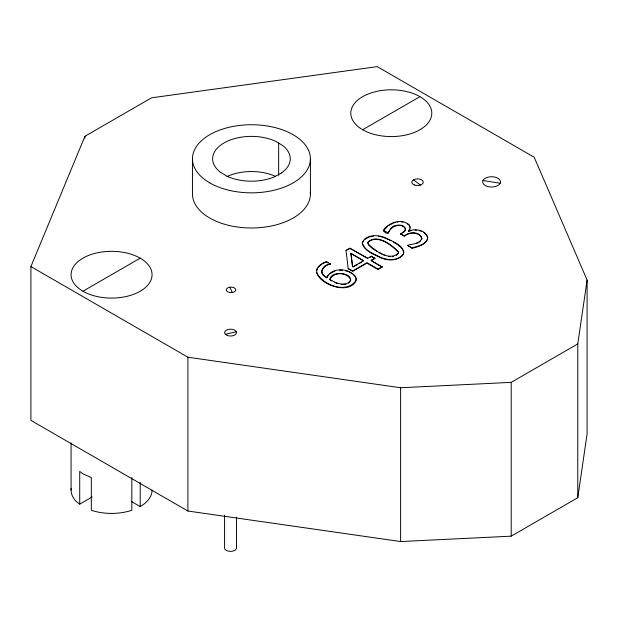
<?xml version="1.0" encoding="UTF-8"?>
<svg xmlns="http://www.w3.org/2000/svg" width="618" height="618" viewBox="0 0 618 618"><rect width="100%" height="100%" fill="white"/><g stroke="black" fill="none" stroke-linecap="round" stroke-linejoin="round"><path stroke-width="0.93" d="M577.776 497.722L577.776 343.909L587.1 280.085L534.222 157.266L377.219 66.628L151.534 97.822L84.936 136.277L30.9 266.574L30.9 420.379L187.895 511.024L400.618 541.553L511.179 536.169L577.776 497.722L587.1 433.89L587.1 280.085M427.733 237.721C426.93 244.952 417.683 246.559 412.028 248.32L407.471 245.307C412.191 243.956 420.17 243.901 421.878 238.162C419.29 231.093 409.247 231.65 404.272 235.875L400.68 233.805L404.272 236.261C409.247 232.036 419.29 231.48 421.878 238.54L421.7 239.591M316.385 270.692L317.258 268.297M411.603 230.576L408.459 231.271L409.819 229.44L410.105 226.991L409.247 224.983C401.538 217.899 388.66 222.41 383.376 230.375L383.376 230.761C390.491 238.432 388.104 226.064 395.52 225.632C398.865 224.241 405.725 225.091 405.47 229.834L404.411 231.642L400.68 234.191M388.197 233.241C389.927 226.358 401.499 221.97 405.501 228.923M350.738 280.348C345.817 287.393 335.559 283.26 329.819 279.336C331.603 268.845 357.915 273.882 348.444 283.26M325.315 276.849L326.752 277.559C331.711 267.293 347.864 267.81 354.817 275.728A14.477 8.358 0 0 1 355.891 280.665C346.18 294.091 323.191 285.207 316.555 272.723M326.752 277.945L328.243 275.164M427.471 239.359C424.504 244.875 417.559 246.358 412.028 247.934L407.471 245.307M405.47 229.448L404.411 231.256L400.68 233.805M367.826 242.573C376.818 233.789 391.727 245.029 398.34 252.19M398.371 253.017C389.363 261.808 374.446 250.576 367.849 243.399M408.459 231.271L409.819 229.054M383.376 230.761L387.71 226.142M403.392 254.044C398.154 260.842 388.081 260.541 380.842 257.451C374.153 253.936 364.442 250.97 362.279 242.905C365.686 234.152 378.077 234.546 385.408 237.775C391.889 241.483 404.945 244.991 403.392 254.431C398.154 261.221 388.081 260.92 380.842 257.837C374.153 254.322 364.442 251.356 362.279 243.283L363.701 240.433M318.231 267.138L322.279 263.816M418.811 242.387L420.294 241.205M396.277 255.597L398.371 253.395L398.34 251.804C391.727 244.643 376.818 233.403 367.826 242.186L368.537 245.091L371.797 247.996M364.883 239.359L368.413 237.358M330.066 273.55L334.879 271.101M388.405 225.678L393.202 223.206M82.936 291.232A40.502 23.384 0 0 0 150.692 280.75A40.502 23.384 0 0 0 101.089 252.113A40.502 23.384 0 0 0 82.936 291.232L140.209 258.162M362.658 129.734A40.502 23.384 0 0 0 430.414 119.259A40.502 23.384 0 0 0 380.812 90.614A40.502 23.384 0 0 0 362.658 129.734L419.931 96.671M367.648 258.316L349.997 248.506L346.026 250.421L349.997 248.127L367.648 258.316L371.472 256.107L374.933 258.486L371.109 260.696L382.171 267.084L371.109 260.309L374.933 258.1M324.604 276.3C317.413 271.379 325.454 264.913 330.514 263.963C322.302 264.728 317.961 273.349 326.752 277.559M383.376 230.375L388.197 232.855M363.5 260.711L352.654 266.968L350.931 253.45L363.5 260.711L350.931 253.45M353.488 266.876L357.66 264.465M359.328 263.5L361.831 262.055M369.943 257.374L371.472 256.493L374.933 258.486M382.171 267.084L378.023 269.479L366.961 263.09L352.747 271.294L348.204 268.675L352.747 270.916L366.961 262.704L378.023 269.093L382.171 266.698M71.186 488.29A40.502 23.384 0 0 0 76.501 501.723L79.714 504.141L92.159 496.957M30.9 266.574L187.895 357.212L400.618 387.749L511.179 382.364L577.776 343.909M322.982 263.446L326.389 261.97L328.034 262.92M416.293 243.577L417.969 242.781M330.514 263.963L326.389 261.584C296.238 273.504 346.003 300.17 355.891 281.051A14.477 8.358 0 0 0 354.817 276.115L353.766 275.033M408.459 230.885L408.761 231.062C415.234 228.258 426.451 229.958 427.733 238.108M394.052 222.812L395.466 222.434M369.093 237.034L373.542 236.122M225.369 334.323L236.269 331.719M392.368 256.818L393.705 256.563M396.903 222.132L398.371 221.901M345.902 284.249L341.097 284.373M339.352 270.275L342.411 270.259M415.157 230.151L416.47 230.213M401.522 221.932L403.029 222.109M482.99 180.549L500.201 183.206A8.907 5.145 0 0 0 489.286 176.91A8.907 5.145 0 0 0 485.292 185.516A8.907 5.145 0 0 0 500.201 183.206M388.768 256.501L390.252 256.779M378.324 236.223L381.762 236.949M419.166 230.591L421.252 231.256M345.377 270.715L348.251 271.626M382.673 237.25L385.408 238.162M334.956 282.588L337.104 283.407M383.067 254.539L385.539 255.589M386.18 238.502L388.506 239.521M348.954 271.966L352.515 273.99M389.278 239.861L390.908 240.726M379.722 252.747L382.233 254.091M131.232 501.376L140.209 506.567A40.502 23.384 0 0 0 152.074 490.028M331.766 280.943L329.819 279.715C333.589 271.402 346.976 271.974 350.785 279.761M393.357 242.032L397.243 244.458M372.577 248.482L377.219 251.402M423.345 232.283L425.254 233.596L427.432 236.539M413.473 179.838L420.41 185.06M397.992 245.029L400.24 246.736M407.185 223.677L409.247 225.369L410.105 227.378M400.765 247.262L403.554 250.831L403.902 252.677M229.826 287.2A4.751 2.742 0 0 1 235.643 290.56A4.751 2.742 0 0 1 227.694 291.789A4.751 2.742 0 0 1 229.826 287.2L232.283 292.499M350.931 253.836L352.538 266.458M346.026 250.421L348.204 268.675M511.179 382.364L511.179 536.169M400.618 387.749L400.618 541.553M310.414 158.787L310.414 193.952M278.656 143.075L278.656 175.388M236.478 517.173L236.478 547.934A5.956 3.438 0 0 1 230.522 551.372A5.956 3.438 0 0 1 224.573 547.934L224.573 515.25M192.453 158.787L192.453 193.952A58.98 34.052 0 0 0 252.971 227.988A58.98 34.052 0 0 0 310.336 192.183M187.895 357.212L187.895 511.024M140.209 482.519L140.209 506.567M131.827 477.583L131.827 510.283A40.502 23.384 0 0 1 91.325 510.283L91.325 477.583L82.936 473.867L79.714 471.441L79.714 504.141M84.936 136.277L84.936 138.2M71.078 442.928L71.078 490.028M227.022 176.539A38.803 22.402 0 0 1 275.242 176.261M281.453 172.994L274.06 176.995A38.803 22.402 0 0 1 226.837 176.122L219.908 171.858A38.803 22.402 0 0 1 224.882 142.449A38.803 22.402 0 0 1 276.03 141.46L282.959 145.724A38.803 22.402 0 0 1 281.453 172.994M227.548 335.582A5.956 3.438 0 0 0 236.478 332.608A5.956 3.438 0 0 0 227.548 329.633A5.956 3.438 0 0 0 227.548 335.582M414.663 185.06A5.747 3.314 0 0 0 423.284 182.186A5.747 3.314 0 0 0 414.663 179.313A5.747 3.314 0 0 0 414.663 185.06M209.726 182.866A58.98 34.052 0 0 0 308.405 167.602A58.98 34.052 0 0 0 236.169 125.902A58.98 34.052 0 0 0 209.726 182.866"/></g></svg>
